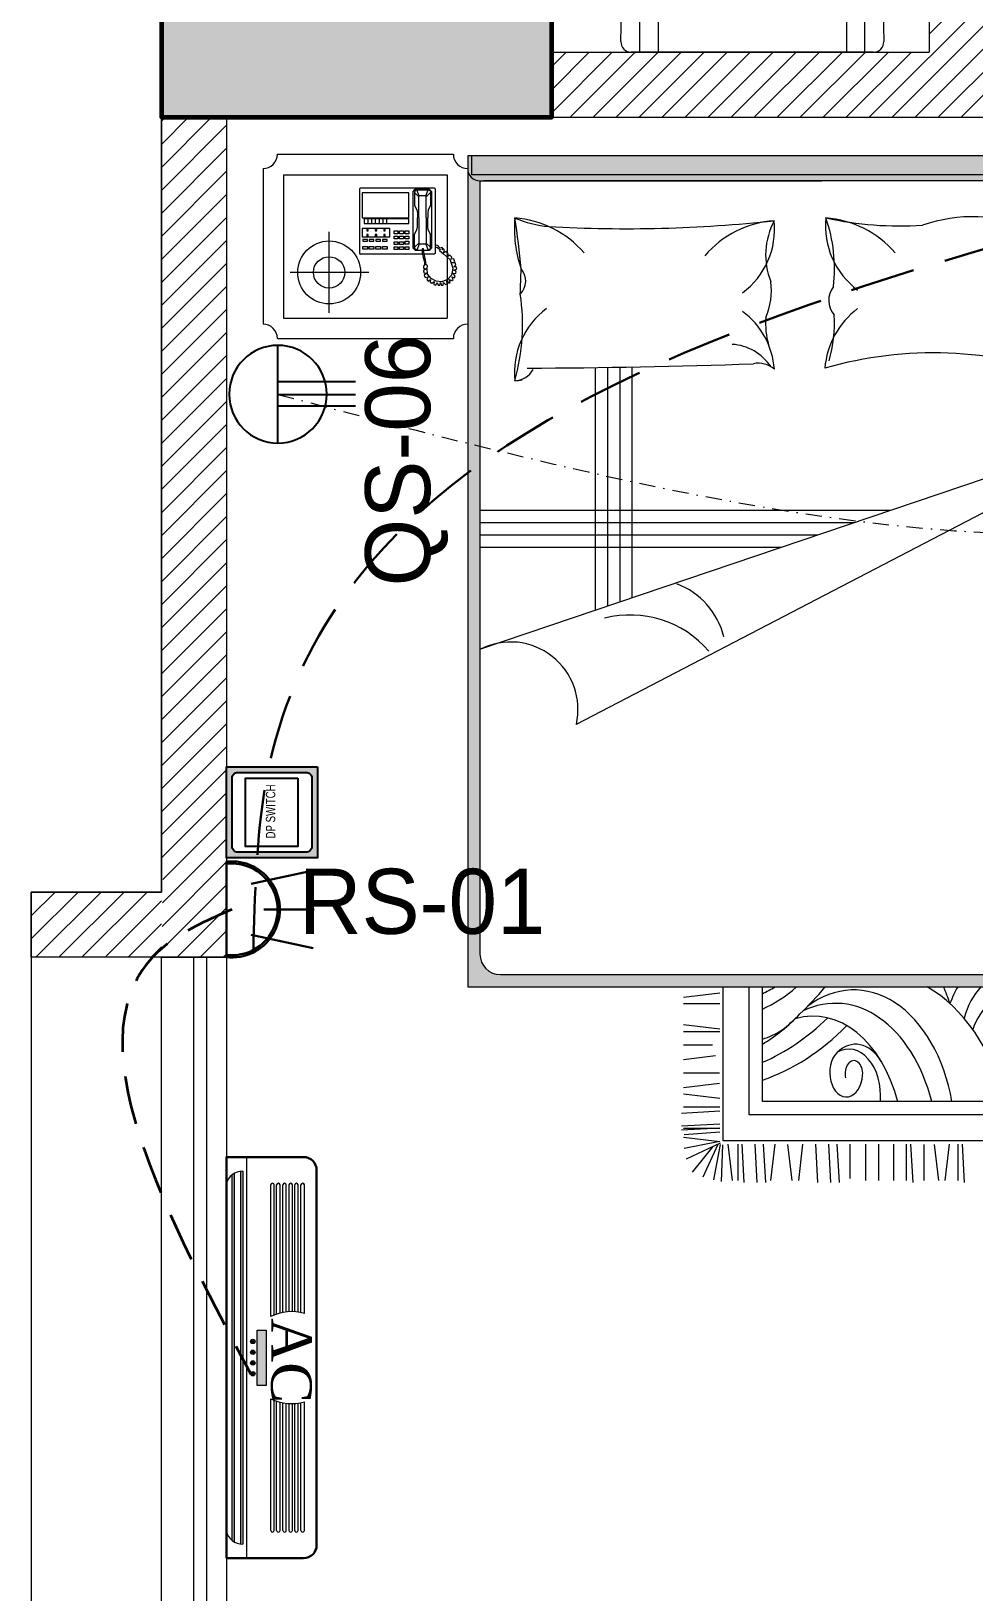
# Model space of a CAD drawing. Header units: inches. Extents: x 109699 to 44449955, y -10987 to 15824140.
# Drawn here: x 198758.4 to 198830.9, y -4104 to -3984.1 of the extents above; entities that cross this region are included whole.
import ezdxf

# ---------------------------------------------------------------- set-up
doc = ezdxf.new("R2010")
doc.units = ezdxf.units.IN
doc.header["$LTSCALE"] = 5
doc.header["$MEASUREMENT"] = 0
doc.linetypes.add('DASHDOT', pattern=[1, 0.5, -0.25, 0, -0.25])
doc.linetypes.add('DASHED2', pattern=[0.375, 0.25, -0.125])
doc.layers.get('0').update_dxf_attribs({"color": 123})
for name, color, linetype, lineweight in [('@NORMAL', 7, 'Continuous', 5), ('AC In', 244, 'DASHED2', 30), ('AC Out', 5, 'DASHED2', 35), ('cloumn', 253, 'Continuous', 60), ('E-QS-Socket-15A', 1, 'Continuous', 9), ('E-RS', 12, 'Continuous', 30), ('fixture', 255, 'Continuous', 0), ('glass', 140, 'Continuous', 18), ('ha', 252, 'Continuous', 5), ('SB', 1, 'DASHDOT', 20), ('WALL-1', 8, 'Continuous', 9)]:
    doc.layers.add(name, color=color, linetype=linetype, lineweight=lineweight)
doc.layers.add('AC', color=7, linetype='Continuous', lineweight=13, true_color=0xe03800)
doc.layers.add('FURNITUR', color=7, linetype='Continuous', lineweight=5, true_color=0xe8e8e8)
doc.layers.add('DP SWITCH', color=7, linetype='Continuous')
doc.styles.get("Standard").update_dxf_attribs({"font": 'times.ttf'})
doc.styles.add('Swis 721 LtCn BT', font='swisscl.ttf')

# ---------------------------------------------------------------- blocks, each defined once
blk = doc.blocks.new('coloumn-01')
at = {"layer": 'ha'}
h = blk.add_hatch(dxfattribs=at)
h.set_pattern_fill('AR-CONC', color=256, scale=0.5)
h.set_pattern_definition([(50, (0, 0), (3.586300913, -0.313760675), [0.375, -4.125]), (355, (0, 0), (-0.693756668, 3.7609606685), [0.3, -3.3]), (100.45144446, (0.299, -0.026), (2.8925442336, 3.447199955), [0.31870096, -3.50571056]), (46.1842, (0, 1), (5.336206653, -0.827596404), [0.5625, -6.1875]), (96.6356355, (0.4447, 0.931), (4.673309728, 4.870593004), [0.47805171, -5.2585688]), (351.184164, (0, 1), (4.673309725, 4.870593001), [0.45, -4.950000005]), (21, (0.5, 0.75), (2.9845352606, -2.0130944533), [0.375, -4.125]), (326, (0.5, 0.75), (1.2165766596, 3.625750225), [0.3, -3.3]), (71.45144474, (0.7487, 0.5822), (4.2011118836, 1.612655764), [0.31870095, -3.50571056]), (37.5, (0, 0), (0.0607992766, 1.66446926916), [0, -3.26, 0, -3.35, 0, -3.3125]), (7.5, (0, 0), (1.3153476872, 1.9720585594), [0, -1.91, 0, -3.185, 0, -1.2625]), (327.5, (-1.115, 0), (2.66911218086, -0.1127743587), [0, -1.25, 0, -3.9, 0, -5.175]), (317.5, (-1.615, 0), (2.9159308467, 0.5005249117), [0, -1.625, 0, -2.59, 0, -3.675])])
h.paths.add_polyline_path([(32128.45, -2546319.05), (32092.45, -2546319.05), (32092.45, -2546331.05), (32128.45, -2546331.05)])
h.paths.add_polyline_path([(32128.45, -2546617.13), (32098.45, -2546617.13), (32098.45, -2546629.13), (32128.45, -2546629.13)])
h.paths.add_polyline_path([(31978.52, -2546605.13), (31966.52, -2546605.13), (31966.52, -2546635.13), (31978.52, -2546635.13)])
h.paths.add_polyline_path([(31821.2, -2546605.13), (31809.2, -2546605.13), (31809.2, -2546635.13), (31821.2, -2546635.13)])
h.paths.add_polyline_path([(31689.2, -2546611.13), (31677.2, -2546611.13), (31677.2, -2546635.13), (31689.2, -2546635.13)])
h.paths.add_polyline_path([(31417.2, -2546611.13), (31405.2, -2546611.13), (31405.2, -2546635.13), (31417.2, -2546635.13)])
h.paths.add_polyline_path([(31435.2, -2546415.35), (31405.2, -2546415.35), (31405.2, -2546427.35), (31435.2, -2546427.35)])
h.paths.add_polyline_path([(31633.75, -2546415.35), (31603.75, -2546415.35), (31603.75, -2546427.35), (31633.75, -2546427.35)])
h.paths.add_polyline_path([(31821.2, -2546319.05), (31809.2, -2546319.05), (31809.2, -2546349.05), (31821.2, -2546349.05)])
h.paths.add_polyline_path([(31996.52, -2546319.05), (31966.52, -2546319.05), (31966.52, -2546331.05), (31996.52, -2546331.05)])
h.paths.add_polyline_path([(31581.75, -2546291.05), (31541.75, -2546291.05), (31541.75, -2546301.05), (31581.75, -2546301.05)])
h.paths.add_polyline_path([(31485.75, -2546261.05), (31475.75, -2546261.05), (31475.75, -2546301.05), (31485.75, -2546301.05)])
h.paths.add_polyline_path([(31581.75, -2546206.05), (31521.75, -2546206.05), (31521.75, -2546216.05), (31581.75, -2546216.05)])
h.paths.add_polyline_path([(31435.2, -2546206.05), (31405.2, -2546206.05), (31405.2, -2546218.05), (31435.2, -2546218.05)])
h.paths.add_polyline_path([(31435.2, -2546094.05), (31405.2, -2546094.05), (31405.2, -2546106.05), (31435.2, -2546106.05)])
h.paths.add_polyline_path([(31583.75, -2546094.05), (31547.75, -2546094.05), (31547.75, -2546106.05), (31583.75, -2546106.05)])
h.paths.add_polyline_path([(31775.41, -2546094.05), (31763.41, -2546094.05), (31763.41, -2546124.05), (31775.41, -2546124.05)])
h.paths.add_polyline_path([(32059.8, -2546094.05), (32047.8, -2546094.05), (32047.8, -2546124.05), (32059.8, -2546124.05)])
h.paths.add_polyline_path([(32058.07, -2545913.63), (32028.07, -2545913.63), (32028.07, -2545925.63), (32058.07, -2545925.63)])
h.paths.add_polyline_path([(32048.07, -2545722.71), (32036.07, -2545722.71), (32036.07, -2545746.71), (32048.07, -2545746.71)])
h.paths.add_polyline_path([(31799.41, -2545913.63), (31763.41, -2545913.63), (31763.41, -2545925.63), (31799.41, -2545925.63)])
h.paths.add_polyline_path([(31591.54, -2545945.05), (31561.31, -2545945.05), (31561.31, -2545957.05), (31591.54, -2545957.05)])
h.paths.add_polyline_path([(31435.2, -2545945.05), (31405.2, -2545945.05), (31405.2, -2545957.05), (31435.2, -2545957.05)])
h.paths.add_polyline_path([(31429.2, -2545715.38), (31405.2, -2545715.38), (31405.2, -2545727.38), (31429.2, -2545727.38)])
h.paths.add_polyline_path([(31605.54, -2545715.38), (31581.54, -2545715.38), (31581.54, -2545727.38), (31605.54, -2545727.38)])
h.paths.add_polyline_path([(31775.41, -2545711.61), (31763.41, -2545711.61), (31763.41, -2545735.61), (31775.41, -2545735.61)])
at = {"layer": 'cloumn', "elevation": -17.09}
blk.add_lwpolyline([(31405.2, -2546415.35), (31405.2, -2546427.35), (31435.2, -2546427.35), (31435.2, -2546415.35)], close=True, dxfattribs=at)
blk = doc.blocks.new('nhjkkl')
at = {"layer": 'fixture'}
for p, q in [((143550.23, 413.97), (143568.84, 413.97)), ((143550.91, 406.83), (143550.91, 413.97)), ((143552.3, 406.83), (143552.3, 413.97)), ((143566.78, 406.83), (143566.78, 413.97)), ((143568.17, 413.97), (143568.17, 408.02)), ((143549.59, 406.77), (143549.44, 413.16)), ((143569.64, 413.16), (143569.48, 406.77)), ((143568.17, 408.02), (143568.17, 406.43)), ((143548.5, 405.73), (143548.61, 406.51)), ((143548.61, 406.51), (143549.72, 406.36)), ((143568.17, 406.43), (143568.17, 406.83)), ((143550.38, 405.46), (143548.5, 405.73)), ((143551.58, 405.9), (143550.38, 405.46)), ((143554.79, 405.44), (143553.68, 405.44)), ((143556.26, 405.57), (143554.79, 405.57)), ((143554.79, 405.57), (143554.79, 404.05)), ((143556.26, 404.05), (143556.26, 405.57)), ((143562.81, 405.44), (143556.26, 405.44)), ((143562.81, 404.05), (143562.81, 405.57)), ((143562.81, 405.57), (143564.28, 405.57)), ((143564.28, 405.57), (143564.28, 404.05)), ((143565.39, 405.44), (143564.28, 405.44)), ((143552.64, 404.05), (143566.44, 404.05)), ((143552.64, 402.76), (143552.64, 404.05)), ((143565.39, 404.05), (143553.68, 404.05)), ((143554.79, 404.05), (143556.26, 404.05)), ((143564.28, 404.05), (143562.81, 404.05)), ((143566.44, 404.05), (143566.44, 402.76)), ((143553.13, 398.04), (143553.95, 402.05)), ((143556.64, 401.47), (143555.85, 401.47)), ((143556.24, 401.87), (143556.24, 401.08)), ((143562.43, 401.47), (143563.23, 401.47)), ((143562.83, 401.87), (143562.83, 401.08)), ((143565.12, 402.05), (143565.95, 398.04)), ((143559.34, 398.46), (143558.91, 398.66)), ((143560.16, 398.66), (143559.74, 398.46))]:
    blk.add_line(p, q, dxfattribs=at)
for centre, radius, start, end in [((143550.23, 413.18), 0.794, 90.0007, 181.3646), ((143568.84, 413.18), 0.794, 358.6371, 90.001), ((143550.38, 406.79), 0.794, 181.3609, 265.4937), ((143553.68, 406.83), 2.78, 179.9951, 198.7248), ((143553.68, 406.83), 1.39, 179.9936, 226.058), ((143565.39, 406.83), 1.39, 313.9401, 0.0045), ((143565.39, 406.83), 2.78, 341.271, 359.9997), ((143568.69, 406.79), 0.794, 274.5058, 358.6385), ((143559.33, 520.41), 114.77, 265.4975, 270.1027), ((143553.66, 406.82), 2.76, 198.692, 203.1962), ((143553.68, 406.83), 2.78, 203.1971, 269.9997), ((143553.68, 406.83), 1.39, 226.0623, 269.9986), ((143559.74, 520.41), 114.77, 269.8973, 274.5025), ((143565.39, 406.83), 2.78, 270.0009, 341.2747), ((143565.39, 406.83), 1.39, 270.0023, 318.9044), ((143553.43, 402.76), 0.794, 179.9997, 281.1548), ((143565.64, 402.76), 0.794, 258.8439, 359.9989), ((143559.54, 371.79), 30.77, 78.845, 101.1553), ((143560.6, 393.49), 6.62, 122.1869, 164.6422), ((143559.69, 394.43), 5.14, 104.2497, 150.6133), ((143559.54, 394.64), 5.08, 90.0001, 118.9405), ((143558.37, 399.1), 0.316, 304.1717, 79.2164), ((143559.54, 394.64), 5.08, 61.0593, 89.9997), ((143560.71, 399.1), 0.316, 100.7865, 235.8312), ((143559.38, 394.43), 5.14, 29.3866, 75.7502), ((143558.47, 393.49), 6.62, 15.3576, 57.813), ((143572.22, 393.68), 19.58, 167.1609, 187.3029), ((143559.46, 394.49), 4.44, 101.8529, 150.0039), ((143558.9, 398.74), 0.0811, 120.2938, 275.1004), ((143559.54, 395.99), 2.91, 90.0002, 103.4196), ((143559.54, 395.99), 2.91, 76.58, 89.9993), ((143560.17, 398.74), 0.0811, 264.8996, 59.7062), ((143559.62, 394.49), 4.44, 29.9957, 78.1466), ((143546.85, 393.68), 19.58, 352.697, 12.839), ((143561.87, 392.95), 7.77, 148.9734, 180.0371), ((143561.94, 392.72), 7.49, 147.7595, 178.2898), ((143557.13, 392.72), 7.49, 1.7104, 32.2407), ((143557.21, 392.95), 7.77, 359.9631, 31.0268), ((143563.43, 392.8), 9.52, 165.1413, 192.8659), ((143555.65, 392.8), 9.52, 347.1341, 14.8587), ((143563.05, 392.93), 10.4, 189.622, 217.9117), ((143563.93, 393.51), 10.19, 196.1153, 219.5233), ((143555.14, 393.51), 10.19, 320.4769, 343.8849), ((143556.03, 392.93), 10.4, 322.0884, 350.3781), ((143561.73, 392.25), 8.94, 219.6122, 239.3816), ((143559.5, 389.96), 4.52, 220.555, 270.4192), ((143559.57, 389.96), 4.52, 269.5804, 319.4446), ((143557.34, 392.25), 8.94, 300.6184, 320.3878), ((143559.44, 388.7), 4.73, 241.4349, 271.1545), ((143559.63, 388.7), 4.73, 268.8455, 298.5651)]:
    blk.add_arc(centre, radius, start, end, dxfattribs=at)
blk = doc.blocks.new('vfdcx')
at = {"layer": 'FURNITUR', "lineweight": 0}
for points in [[(104135, -19120.3), (104970, -19120.3, 0.414214), (105000, -19090.3), (105000, -19090.3), (105000, -19058.5), (104983.9, -19058.5), (104983.9, -19105.3), (103280, -19105.3), (103280, -19058.5), (103270, -19058.5), (103270, -19090.3, 0.414215), (103300, -19120.3), (103300, -19120.3)], [(103280, -19058.5), (103280, -19105.3), (104983.9, -19105.3), (104983.9, -19058.5)]]:
    blk.add_hatch(color=256, dxfattribs=at).paths.add_polyline_path(points)
at = {"layer": 'FURNITUR'}
blk.add_hatch(color=256, dxfattribs=at).paths.add_polyline_path([(103350, -21058.5, -0.414214), (103300, -21008.5), (103300, -19120.3, -0.414214), (103270, -19090.3), (103270, -19470.3), (103270, -21088.5), (105000, -21088.5), (105000, -19470.9, 0.000054), (105000, -19470.9), (105000, -19090.9, -0.407651), (104970, -19120.3), (104970, -19700.2), (104974.8, -19698.6), (104970, -19701.1), (104970, -21008.5, -0.414214), (104920, -21058.5)])
for p, q in [((102770, -19090.3), (102770, -19470.3)), ((102805, -19055.3), (103235, -19055.3)), ((103270, -19058.5), (103270, -21088.5)), ((103270, -19090.3), (103270, -19470.3)), ((103280, -19105.3), (103280, -19058.5)), ((102820, -19105.3), (103220, -19105.3)), ((102820, -19105.3), (102820, -19455.3)), ((103220, -19105.3), (103220, -19455.3)), ((103300, -19120.3), (103300, -21008.5)), ((104970, -19120.3), (104135, -19120.3)), ((103007.7, -19137.3), (103005.4, -19139.6)), ((103005.4, -19139.6), (103005.4, -19297.3)), ((103007.7, -19137.3), (103188.3, -19137.3)), ((103012.3, -19149.9), (103012.3, -19210.5)), ((103126.6, -19149.9), (103012.3, -19149.9)), ((103126.6, -19210.5), (103126.6, -19149.9)), ((103136.9, -19146.5), (103141.5, -19140.8)), ((103136.9, -19284.8), (103136.9, -19146.5)), ((103141.5, -19144.2), (103140.3, -19148.8)), ((103140.3, -19148.8), (103140.3, -19179.6)), ((103140.3, -19148.8), (103150.6, -19159)), ((103141.5, -19140.8), (103175.8, -19140.8)), ((103146, -19141.9), (103141.5, -19144.2)), ((103146, -19141.9), (103173.5, -19141.9)), ((103151.8, -19156.8), (103146, -19141.9)), ((103150.6, -19159), (103151.8, -19156.8)), ((103150.6, -19210.5), (103150.6, -19159)), ((103167.8, -19156.8), (103151.8, -19156.8)), ((103167.8, -19156.8), (103173.5, -19141.9)), ((103168.9, -19159), (103167.8, -19156.8)), ((103179.2, -19148.8), (103168.9, -19159)), ((103168.9, -19210.5), (103168.9, -19159)), ((103173.5, -19141.9), (103178, -19144.2)), ((103175.8, -19140.8), (103181.5, -19146.5)), ((103178, -19144.2), (103179.2, -19148.8)), ((103179.2, -19148.8), (103179.2, -19179.6)), ((103181.5, -19146.5), (103181.5, -19283.6)), ((103188.3, -19137.3), (103190.6, -19139.6)), ((103190.6, -19139.6), (103190.6, -19297.3)), ((103140.3, -19179.6), (103142.6, -19185.3)), ((103142.6, -19185.3), (103146, -19191)), ((103146, -19191), (103147.2, -19199.1)), ((103147.2, -19199.1), (103147.2, -19210.5)), ((103173.5, -19191), (103172.3, -19199.1)), ((103172.3, -19199.1), (103172.3, -19210.5)), ((103176.9, -19185.3), (103173.5, -19191)), ((103179.2, -19179.6), (103176.9, -19185.3)), ((103012.3, -19210.5), (103126.6, -19210.5)), ((103012.3, -19236.8), (103012.3, -19257.3)), ((103079.7, -19236.8), (103012.3, -19236.8)), ((103016.9, -19212.8), (103016.9, -19224.2)), ((103126.6, -19212.8), (103016.9, -19212.8)), ((103016.9, -19224.2), (103126.6, -19224.2)), ((103023.7, -19239.1), (103023.7, -19242.5)), ((103027.2, -19239.1), (103023.7, -19239.1)), ((103023.7, -19242.5), (103027.2, -19242.5)), ((103026, -19212.8), (103026, -19224.2)), ((103027.2, -19242.5), (103027.2, -19239.1)), ((103035.2, -19212.8), (103035.2, -19224.2)), ((103044.3, -19212.8), (103044.3, -19224.2)), ((103047.7, -19239.1), (103044.3, -19239.1)), ((103044.3, -19239.1), (103044.3, -19242.5)), ((103044.3, -19242.5), (103047.7, -19242.5)), ((103047.7, -19242.5), (103047.7, -19239.1)), ((103053.5, -19212.8), (103053.5, -19224.2)), ((103062.6, -19212.8), (103062.6, -19224.2)), ((103068.3, -19239.1), (103064.9, -19239.1)), ((103064.9, -19239.1), (103064.9, -19242.5)), ((103064.9, -19242.5), (103068.3, -19242.5)), ((103068.3, -19242.5), (103068.3, -19239.1)), ((103071.7, -19212.8), (103071.7, -19224.2)), ((103079.7, -19257.3), (103079.7, -19236.8)), ((103090, -19249.3), (103090, -19242.5)), ((103090, -19242.5), (103099.2, -19242.5)), ((103099.2, -19242.5), (103099.2, -19249.3)), ((103103.7, -19242.5), (103112.9, -19242.5)), ((103103.7, -19249.3), (103103.7, -19242.5)), ((103112.9, -19242.5), (103112.9, -19249.3)), ((103117.5, -19249.3), (103117.5, -19242.5)), ((103117.5, -19242.5), (103126.6, -19242.5)), ((103126.6, -19224.2), (103126.6, -19212.8)), ((103126.6, -19242.5), (103126.6, -19249.3)), ((103142.6, -19245.9), (103146, -19240.2)), ((103146, -19240.2), (103147.2, -19232.2)), ((103147.2, -19232.2), (103147.2, -19210.5)), ((103150.6, -19210.5), (103150.6, -19272.2)), ((103168.9, -19210.5), (103168.9, -19272.2)), ((103172.3, -19232.2), (103172.3, -19210.5)), ((103173.5, -19240.2), (103172.3, -19232.2)), ((103176.9, -19245.9), (103173.5, -19240.2)), ((102931.5, -19442.7), (102931.5, -19244.6)), ((103012.3, -19257.3), (103079.7, -19257.3)), ((103013.4, -19263.1), (103013.4, -19267.6)), ((103024.9, -19263.1), (103013.4, -19263.1)), ((103013.4, -19267.6), (103024.9, -19267.6)), ((103013.4, -19280.2), (103024.9, -19280.2)), ((103013.4, -19287.1), (103013.4, -19280.2)), ((103023.7, -19251.6), (103023.7, -19255.1)), ((103027.2, -19251.6), (103023.7, -19251.6)), ((103023.7, -19255.1), (103027.2, -19255.1)), ((103024.9, -19267.6), (103024.9, -19263.1)), ((103024.9, -19280.2), (103024.9, -19287.1)), ((103027.2, -19255.1), (103027.2, -19251.6)), ((103029.5, -19263.1), (103029.5, -19267.6)), ((103040.9, -19263.1), (103029.5, -19263.1)), ((103029.5, -19267.6), (103040.9, -19267.6)), ((103029.5, -19287.1), (103029.5, -19280.2)), ((103029.5, -19280.2), (103040.9, -19280.2)), ((103040.9, -19267.6), (103040.9, -19263.1)), ((103040.9, -19280.2), (103040.9, -19287.1)), ((103047.7, -19251.6), (103044.3, -19251.6)), ((103044.3, -19251.6), (103044.3, -19255.1)), ((103044.3, -19255.1), (103047.7, -19255.1)), ((103045.5, -19263.1), (103045.5, -19267.6)), ((103056.9, -19263.1), (103045.5, -19263.1)), ((103045.5, -19267.6), (103056.9, -19267.6)), ((103045.5, -19280.2), (103056.9, -19280.2)), ((103045.5, -19287.1), (103045.5, -19280.2)), ((103047.7, -19255.1), (103047.7, -19251.6)), ((103056.9, -19267.6), (103056.9, -19263.1)), ((103056.9, -19280.2), (103056.9, -19287.1)), ((103072.9, -19263.1), (103061.5, -19263.1)), ((103061.5, -19263.1), (103061.5, -19267.6)), ((103061.5, -19267.6), (103072.9, -19267.6)), ((103061.5, -19287.1), (103061.5, -19280.2)), ((103061.5, -19280.2), (103072.9, -19280.2)), ((103068.3, -19251.6), (103064.9, -19251.6)), ((103064.9, -19251.6), (103064.9, -19255.1)), ((103064.9, -19255.1), (103068.3, -19255.1)), ((103068.3, -19255.1), (103068.3, -19251.6)), ((103072.9, -19267.6), (103072.9, -19263.1)), ((103072.9, -19280.2), (103072.9, -19287.1)), ((103099.2, -19249.3), (103090, -19249.3)), ((103090, -19261.9), (103090, -19255.1)), ((103090, -19255.1), (103099.2, -19255.1)), ((103099.2, -19261.9), (103090, -19261.9)), ((103090, -19275.6), (103090, -19268.8)), ((103090, -19268.8), (103099.2, -19268.8)), ((103099.2, -19275.6), (103090, -19275.6)), ((103099.2, -19255.1), (103099.2, -19261.9)), ((103099.2, -19268.8), (103099.2, -19275.6)), ((103112.9, -19249.3), (103103.7, -19249.3)), ((103103.7, -19261.9), (103103.7, -19255.1)), ((103103.7, -19255.1), (103112.9, -19255.1)), ((103112.9, -19261.9), (103103.7, -19261.9)), ((103103.7, -19268.8), (103112.9, -19268.8)), ((103103.7, -19275.6), (103103.7, -19268.8)), ((103112.9, -19275.6), (103103.7, -19275.6)), ((103112.9, -19255.1), (103112.9, -19261.9)), ((103112.9, -19268.8), (103112.9, -19275.6)), ((103126.6, -19249.3), (103117.5, -19249.3)), ((103117.5, -19261.9), (103117.5, -19255.1)), ((103117.5, -19255.1), (103126.6, -19255.1)), ((103126.6, -19261.9), (103117.5, -19261.9)), ((103117.5, -19267.6), (103126.6, -19267.6)), ((103117.5, -19274.5), (103117.5, -19267.6)), ((103126.6, -19274.5), (103117.5, -19274.5)), ((103126.6, -19255.1), (103126.6, -19261.9)), ((103126.6, -19267.6), (103126.6, -19274.5)), ((103140.3, -19251.6), (103142.6, -19245.9)), ((103140.3, -19282.5), (103140.3, -19251.6)), ((103140.3, -19282.5), (103150.6, -19272.2)), ((103151.8, -19274.5), (103146, -19289.3)), ((103150.6, -19272.2), (103151.8, -19274.5)), ((103167.8, -19274.5), (103151.8, -19274.5)), ((103168.9, -19272.2), (103167.8, -19274.5)), ((103167.8, -19274.5), (103173.5, -19289.3)), ((103179.2, -19282.5), (103168.9, -19272.2)), ((103179.2, -19251.6), (103176.9, -19245.9)), ((103179.2, -19282.5), (103179.2, -19251.6)), ((103197.5, -19279.3), (103190.6, -19276.8)), ((103200.7, -19282.5), (103197.5, -19279.3)), ((103005.4, -19297.3), (103007.7, -19299.6)), ((103159.7, -19299.6), (103007.7, -19299.6)), ((103024.9, -19287.1), (103013.4, -19287.1)), ((103040.9, -19287.1), (103029.5, -19287.1)), ((103056.9, -19287.1), (103045.5, -19287.1)), ((103072.9, -19287.1), (103061.5, -19287.1)), ((103090, -19288.2), (103090, -19281.3)), ((103090, -19281.3), (103099.2, -19281.3)), ((103099.2, -19288.2), (103090, -19288.2)), ((103099.2, -19281.3), (103099.2, -19288.2)), ((103103.7, -19288.2), (103103.7, -19281.3)), ((103103.7, -19281.3), (103112.9, -19281.3)), ((103112.9, -19288.2), (103103.7, -19288.2)), ((103112.9, -19281.3), (103112.9, -19288.2)), ((103117.5, -19281.3), (103126.6, -19281.3)), ((103117.5, -19288.2), (103117.5, -19281.3)), ((103126.6, -19288.2), (103117.5, -19288.2)), ((103126.6, -19281.3), (103126.6, -19288.2)), ((103142.6, -19290.5), (103136.9, -19284.8)), ((103141.5, -19287.1), (103140.3, -19282.5)), ((103146, -19289.3), (103141.5, -19287.1)), ((103158.7, -19290.5), (103142.6, -19290.5)), ((103146, -19289.3), (103158.7, -19289.3)), ((103162, -19285.9), (103158.6, -19285.9)), ((103158.6, -19285.9), (103158.8, -19295.8)), ((103158.8, -19295.8), (103161.5, -19307.3)), ((103161.5, -19307.3), (103164.3, -19318.2)), ((103162.7, -19295.1), (103162, -19285.9)), ((103162.3, -19289.3), (103173.5, -19289.3)), ((103175.8, -19290.5), (103162.4, -19290.5)), ((103164.3, -19302.5), (103162.7, -19295.1)), ((103188.3, -19299.6), (103163.7, -19299.6)), ((103164.3, -19318.2), (103164.1, -19324.2)), ((103167.1, -19313.4), (103164.3, -19302.5)), ((103167.8, -19318.9), (103167.1, -19313.4)), ((103167.6, -19324.9), (103167.8, -19318.9)), ((103173.5, -19289.3), (103178, -19287.1)), ((103181.5, -19283.6), (103175.8, -19290.5)), ((103178, -19287.1), (103179.2, -19282.5)), ((103190.6, -19297.3), (103188.3, -19299.6)), ((103190.6, -19281.3), (103195.7, -19282.8)), ((103195.7, -19282.8), (103200.3, -19286.4)), ((103200.3, -19286.4), (103201.5, -19288)), ((103203.1, -19284.8), (103200.7, -19282.5)), ((103201.5, -19288), (103203.9, -19287.8)), ((103203.9, -19287.8), (103201.5, -19290.2)), ((103201.5, -19290.2), (103210.8, -19298.5)), ((103207.3, -19283.2), (103203.1, -19284.8)), ((103209.4, -19285.2), (103207.3, -19283.2)), ((103207.7, -19288.6), (103209.4, -19285.2)), ((103210.6, -19286.4), (103207.7, -19288.6)), ((103213.6, -19289.6), (103210.6, -19286.4)), ((103210.8, -19298.5), (103225.9, -19311.4)), ((103211.2, -19296.2), (103213.6, -19289.6)), ((103217.4, -19293), (103211.2, -19296.2)), ((103222.6, -19298.1), (103217.4, -19293)), ((103221.4, -19305.3), (103222.6, -19298.1)), ((103226.7, -19302.1), (103221.4, -19305.3)), ((103226.1, -19311.7), (103233.7, -19333.5)), ((103231.1, -19306.7), (103226.7, -19302.1)), ((103229.3, -19311.8), (103231.1, -19306.7)), ((103236.3, -19311.1), (103229.3, -19311.7)), ((103231.6, -19320.5), (103238.3, -19318)), ((103238.3, -19318), (103236.3, -19311.1)), ((103028.3, -19343.9), (102836.2, -19343.9)), ((103162.2, -19328.2), (103161.8, -19333.7)), ((103161.8, -19333.7), (103168.5, -19334.9)), ((103168.5, -19334.9), (103162, -19338.8)), ((103162, -19338.8), (103162.5, -19345.1)), ((103164.8, -19325.6), (103162.2, -19328.2)), ((103162.5, -19345.1), (103169.9, -19345.8)), ((103169.9, -19345.8), (103163.4, -19350.9)), ((103163.4, -19350.9), (103166.4, -19356.2)), ((103164.1, -19324.2), (103164.8, -19325.6)), ((103166.4, -19356.2), (103173.3, -19354.8)), ((103171.7, -19327.9), (103167.6, -19324.9)), ((103173.3, -19354.8), (103170.1, -19361.3)), ((103170.8, -19333.3), (103171.7, -19327.9)), ((103172, -19347.9), (103170.8, -19333.3)), ((103180.7, -19359), (103172, -19347.9)), ((103230.5, -19350.9), (103220.3, -19360.8)), ((103233.7, -19333.5), (103230.5, -19350.9)), ((103230.9, -19354.8), (103237.6, -19356.9)), ((103234.2, -19361), (103230.9, -19354.8)), ((103239, -19320.3), (103231.6, -19320.5)), ((103239.5, -19352.3), (103233.9, -19346)), ((103233.9, -19346), (103241.1, -19346.2)), ((103235.8, -19330.3), (103240.7, -19325.6)), ((103242, -19330.3), (103235.8, -19330.3)), ((103236, -19338.1), (103243.2, -19336)), ((103242, -19341.6), (103236, -19338.1)), ((103237.6, -19356.9), (103239.5, -19352.3)), ((103240.7, -19325.6), (103239, -19320.3)), ((103241.1, -19346.2), (103242, -19341.6)), ((103243.2, -19336), (103242, -19330.3)), ((103170.1, -19361.3), (103173.6, -19365.4)), ((103173.6, -19365.4), (103178.9, -19361.5)), ((103178.9, -19361.5), (103178, -19367.8)), ((103178, -19367.8), (103182.4, -19370.5)), ((103193, -19365.4), (103180.7, -19359)), ((103182.4, -19370.5), (103187.9, -19365.9)), ((103187.9, -19365.9), (103187.2, -19373.5)), ((103187.2, -19373.5), (103192.1, -19374.9)), ((103192.1, -19374.9), (103195.1, -19368.7)), ((103206.9, -19366.6), (103193, -19365.4)), ((103195.1, -19368.7), (103197.9, -19374.9)), ((103197.9, -19374.9), (103201.8, -19375.4)), ((103201.8, -19375.4), (103203.4, -19368.7)), ((103203.4, -19368.7), (103206, -19376.1)), ((103206, -19376.1), (103210.4, -19374.9)), ((103220.3, -19360.8), (103206.9, -19366.6)), ((103210.4, -19374.9), (103210.6, -19368.7)), ((103210.6, -19368.7), (103215.9, -19373.3)), ((103215.9, -19373.3), (103219.6, -19371.5)), ((103219.6, -19371.5), (103218.9, -19364.5)), ((103218.9, -19364.5), (103223.8, -19370.5)), ((103223.8, -19370.5), (103227.5, -19367.3)), ((103227.5, -19367.3), (103224.7, -19361)), ((103224.7, -19361), (103231.2, -19363.8)), ((103231.2, -19363.8), (103234.2, -19361)), ((102820, -19455.3), (103220, -19455.3)), ((102805, -19505.3), (103235, -19505.3)), ((103581.4, -19576.2), (103581.4, -20168.9)), ((103611.4, -19575.8), (103611.4, -20158.8)), ((103641.4, -19575.3), (103641.4, -20148.6)), ((103671.4, -19574.8), (103671.4, -20138.5)), ((104974.8, -19698.6), (103301.2, -20263.5)), ((103535.5, -20447.3), (104974.8, -19698.6)), ((104303.5, -19925.2), (103300, -19925.2)), ((104214.6, -19955.2), (103300, -19955.2)), ((104125.7, -19985.2), (103300, -19985.2)), ((104036.9, -20015.2), (103300, -20015.2)), ((103350, -21058.5), (104920, -21058.5)), ((103270, -21088.5), (105000, -21088.5)), ((103886.3, -21103.9), (103797.5, -21114.4)), ((103894, -21464.6), (103894, -21088.5)), ((103958, -21400.6), (103958, -21088.5)), ((103990, -21368.6), (103990, -21088.5)), ((103886.3, -21129.8), (103797.6, -21129.8)), ((103886.3, -21191.8), (103797.5, -21181.3)), ((103886.3, -21198), (103797.6, -21198)), ((103875.4, -21257.1), (103797.5, -21266.4)), ((103868.4, -21230.7), (103797.6, -21230.7)), ((103885.6, -21298.8), (103797.6, -21298.8)), ((103885.6, -21324), (103797.5, -21334.5)), ((103886.3, -21360.7), (103797.5, -21350.2)), ((105407.8, -21368.6), (103990, -21368.6)), ((103886.3, -21392.1), (103792.2, -21397.4)), ((103886.3, -21381.7), (103797.5, -21381.7)), ((105439.8, -21400.6), (103958, -21400.6)), ((103886.3, -21423.6), (103792.2, -21428.8)), ((103886.3, -21433), (103792.2, -21438.2)), ((103886.3, -21434.1), (103797.5, -21434.1)), ((103886.3, -21434.1), (103797.5, -21434.1)), ((103886.3, -21443.5), (103798.6, -21449.6)), ((103886.3, -21466.4), (103797.5, -21455.9)), ((103886.3, -21465.6), (103799.1, -21483.1)), ((103886.6, -21470), (103804, -21508.8)), ((103868.6, -21478.4), (103818.6, -21540.9)), ((103881.4, -21473), (103844.8, -21553)), ((103886.9, -21473), (103870.5, -21559.4)), ((103892.6, -21473.9), (103889.2, -21563.3)), ((105503.8, -21464.6), (103894, -21464.6)), ((103905.6, -21472.3), (103916.1, -21561.1)), ((103929.7, -21472.3), (103929.7, -21561.1)), ((103939.7, -21472.3), (103945, -21566.4)), ((103971.2, -21472.3), (103976.4, -21566.4)), ((103992.1, -21472.3), (103997.4, -21566.4)), ((104020.3, -21472.3), (104009.8, -21561.1)), ((104051.7, -21473), (104062.2, -21561.1)), ((104088.4, -21472.3), (104077.9, -21561.1)), ((104119.8, -21472.3), (104125.1, -21566.4)), ((104151.3, -21472.3), (104156.5, -21566.4)), ((104172.2, -21472.3), (104177.5, -21566.4)), ((104203.6, -21472.3), (104203.6, -21555.9)), ((104242, -21472.3), (104242, -21561.1)), ((104273.4, -21472.3), (104273.4, -21561.1)), ((104310.1, -21472.3), (104310.1, -21561.1)), ((104341.5, -21472.3), (104341.5, -21561.1)), ((104352, -21472.3), (104357.3, -21566.4)), ((104384.4, -21473), (104384.4, -21561)), ((104409.7, -21473), (104420.1, -21561.1)), ((104446.3, -21472.3), (104435.9, -21561.1)), ((104467.3, -21472.3), (104467.3, -21561.1)), ((104477.8, -21472.3), (104483, -21566.4))]:
    blk.add_line(p, q, dxfattribs=at)
at = {"layer": 'FURNITUR', "lineweight": 0}
for p, q in [((103270, -19058.5), (105000, -19058.5)), ((103280, -19058.5), (104983.9, -19058.5)), ((104983.9, -19105.3), (103280, -19105.3)), ((103300, -19120.3), (104135, -19120.3)), ((104135, -19120.3), (103309.6, -19120.3))]:
    blk.add_line(p, q, dxfattribs=at)
at = {"layer": 'FURNITUR'}
for radius in [76.8, 38.4]:
    blk.add_circle((102931.5, -19343.9), radius, dxfattribs=at)
for centre, radius, start, end in [((102770, -19055.3), 35, 270, 0), ((103270, -19055.3), 35, 180, 270), ((103300, -19090.3), 30, 180, 270), ((103692.5, -19236.2), 308.5, 175.3048, 198.6942), ((101769.7, -19472.3), 1636.4, 4.8098, 9.1892), ((103497.8, -18938.6), 294.8, 247.5179, 264.267), ((103367.9, -19455.3), 245, 40.4189, 85.9871), ((103656.2, -15856.8), 3380.3, 266.8134, 276.1602), ((104036.1, -19462), 245, 94.0129, 139.5811), ((103825.7, -19237.5), 194.3, 306.5711, 5.89), ((104174.7, -19301.2), 176.7, 151.7736, 201.6983), ((104338.5, -19230.9), 194.3, 174.11, 233.4289), ((103788, -19335.3), 378.3, 353.4947, 19.1867), ((104326.9, -18374.3), 856.1, 257.7438, 273.6284), ((104128.1, -19455.3), 245, 40.4189, 85.9871), ((104507.3, -19595.5), 387.8, 68.2026, 108.9817), ((103367.2, -19365), 44.6, 314.4736, 42.1713), ((101039.1, -19289.3), 2361.8, 357.3905, 358.8876), ((103843.8, -19388.6), 168.1, 337.017, 7.5368), ((104206.9, -19411.8), 54.7, 142.0833, 220.902), ((103578.4, -19588.3), 194.3, 126.5711, 185.89), ((102908.6, -19471.9), 495.6, 344.0243, 8.7071), ((104345.8, -19594.9), 204, 127.1197, 175.09), ((102770, -19505.3), 35, 0, 90), ((103270, -19505.3), 35, 90, 180), ((103825.7, -19595), 194.3, 4.3181, 53.4289), ((104181.3, -19469.5), 183.4, 175.2233, 196.23), ((103836.3, -19468), 329.9, 343.7954, 3.5554), ((103908.6, -19641.6), 122.3, 33.628, 86.4744), ((104407.5, -20503.5), 963.1, 69.6507, 105.9631), ((103381.6, -19551.4), 57, 273.4709, 328.5412), ((103364.5, -2722.4), 16855.2, 270.17399, 272.05214), ((103980, -19625.9), 60.3, 49.0991, 101.3702), ((103367.9, -19363.9), 245, 274.0129, 278.3417), ((103714.5, -20279.2), 187.1, 14.1863, 69.1212), ((103667.3, -20433), 252.7, 40.629, 104.3712), ((103374.6, -20411.1), 164.9, 347.3109, 116.4454), ((103350, -21008.5), 50, 180, 270)]:
    blk.add_arc(centre, radius, start, end, dxfattribs=at)
for centre, major_axis, ratio, start_param, end_param in [((103881.8, -20597.1), (0, -532.2), 0.68, 6.586764, 6.677612), ((103811.3, -20436.8), (-115.7, 724.1), 0.59432, 3.291697, 3.50733), ((103722.7, -20323.4), (0, -984.2), 0.68, 0.565948, 0.680366), ((104168.2, -21498.9), (0, -370.3), 0.68, 1.930561, 3.464283), ((104213.5, -21459.9), (0, 364.1), 0.68, -1.3172, 0.476403), ((104268.8, -21556.1), (0, 502), 0.68, 6.655152, 6.661293), ((104268.8, -21556.1), (0, 502), 0.68, 5.095327, 5.911219), ((104284.1, -21241.5), (0, -266.4), 0.68, 2.006169, 2.182797), ((104603.7, -21256.2), (0, -261.5), 0.68, 4.015924, 4.205018), ((104595.9, -21234.1), (0, -180.2), 0.68, 3.770744, 4.318474), ((104599.6, -21265.9), (0, -158.9), 0.68, 3.14258, 4.229533), ((104113.9, -21486), (0, -326.3), 0.68, 1.938944, 3.339184), ((103833.2, -20648.2), (0, -624), 0.68, 0.378672, 0.625379), ((103949, -20906.1), (0, -315.5), 0.68, 6.475719, 6.949396), ((103831, -20459.7), (0, 845.8), 0.68, 3.421828, 3.728616), ((103857.8, -20461.6), (0, -876.3), 0.68, 6.507006, 6.887077), ((104218, -21349.9), (0, -121.4), 0.68, 2.284368, 3.726131), ((104194.9, -21297.8), (0, -59.3), 0.68, 3.732151, 7.755362), ((104200.9, -21355), (0, 114.7), 0.68, 4.593909, 6.647252), ((104213.6, -21300.2), (0, -31.7), 0.68, 1.462497, 5.046281)]:
    blk.add_ellipse(centre, major_axis=major_axis, ratio=ratio, start_param=start_param, end_param=end_param, dxfattribs=at)
blk = doc.blocks.new('Accc')
at = {"layer": 'AC', "ltscale": 0.1}
for color, points in [(7, [(9671.34, -30252.01), (9671.34, -30252.7), (9675.59, -30252.7), (9675.59, -30252.01)]), (3, [(9672.39, -30253.04, 1), (9672.06, -30253.04, 1)]), (3, [(9673.22, -30253.04, 1), (9672.88, -30253.04, 1)]), (3, [(9673.71, -30253.04, 1), (9674.04, -30253.04, 1)]), (256, [(9674.86, -30253.04, 1), (9674.53, -30253.04, 1)])]:
    blk.add_hatch(color=color, dxfattribs=at).paths.add_polyline_path(points)
h = blk.add_hatch(color=256, dxfattribs=at)
h.paths.add_polyline_path([(9687.76, -30254, 0.035876), (9687.78, -30253.82), (9659.14, -30253.82, 0.035876), (9659.16, -30254)])
h.paths.add_polyline_path([(9687.46, -30254.66, 0.044207), (9687.6, -30254.48), (9659.33, -30254.48, 0.044207), (9659.46, -30254.66)])
for p, q in [((9670.07, -30249.08), (9660.2, -30249.08)), ((9670.01, -30249.34), (9660.2, -30249.34)), ((9669.97, -30249.56), (9660.2, -30249.56)), ((9686.73, -30249.08), (9676.85, -30249.08)), ((9686.73, -30249.34), (9676.92, -30249.34)), ((9686.73, -30249.56), (9676.96, -30249.56)), ((9669.94, -30249.82), (9660.2, -30249.82)), ((9669.93, -30250), (9660.2, -30250)), ((9669.93, -30250.26), (9660.2, -30250.26)), ((9669.95, -30250.47), (9660.2, -30250.47)), ((9669.99, -30250.73), (9660.2, -30250.73)), ((9686.73, -30250.73), (9676.93, -30250.73)), ((9686.73, -30250.47), (9676.97, -30250.47)), ((9686.73, -30249.82), (9676.98, -30249.82)), ((9686.73, -30250), (9676.99, -30250)), ((9686.73, -30250.26), (9676.99, -30250.26)), ((9670.04, -30250.95), (9660.2, -30250.95)), ((9670.12, -30251.22), (9660.2, -30251.22)), ((9670.18, -30251.39), (9660.2, -30251.39)), ((9670.3, -30251.66), (9660.2, -30251.66)), ((9686.73, -30251.66), (9676.62, -30251.66)), ((9686.73, -30251.39), (9676.74, -30251.39)), ((9686.73, -30251.22), (9676.8, -30251.22)), ((9686.73, -30250.95), (9676.88, -30250.95)), ((9688.86, -30253.51), (9658.06, -30253.51)), ((9659.14, -30253.82), (9687.78, -30253.82)), ((9659.16, -30254), (9687.76, -30254)), ((9659.33, -30254.48), (9687.6, -30254.48)), ((9659.46, -30254.66), (9687.46, -30254.66))]:
    blk.add_line(p, q, dxfattribs=at)
at = {"layer": 'AC', "color": 1, "lineweight": 30, "ltscale": 0.4}
blk.add_lwpolyline([(9688.86, -30255.07), (9688.86, -30249.14, 0.414214), (9687.86, -30248.14), (9659.06, -30248.14, 0.414214), (9658.06, -30249.14), (9658.06, -30255.07)], format="xyb", close=True, dxfattribs=at)
at = {"layer": 'AC', "color": 7, "ltscale": 0.1}
blk.add_lwpolyline([(9671.34, -30252.01), (9675.59, -30252.01), (9675.59, -30252.7), (9671.34, -30252.7)], close=True, dxfattribs=at)
at = {"layer": 'AC', "ltscale": 0.1}
for centre in [(9672.22, -30253.04), (9673.05, -30253.04), (9673.87, -30253.04), (9674.7, -30253.04)]:
    blk.add_circle(centre, 0.167, dxfattribs=at)
for centre, radius, start, end in [((9660.2, -30249.21), 0.131, 90, 270), ((9660.2, -30249.69), 0.131, 90, 270), ((9673.46, -30250.07), 3.53, 163.6222, 206.6263), ((9673.46, -30250.07), 3.53, 333.3737, 16.3778), ((9686.73, -30249.21), 0.131, 270, 90), ((9686.73, -30249.69), 0.131, 270, 90), ((9660.2, -30250.13), 0.131, 90, 270), ((9660.2, -30250.6), 0.131, 90, 270), ((9686.73, -30250.13), 0.131, 270, 90), ((9686.73, -30250.6), 0.131, 270, 90), ((9660.2, -30251.08), 0.131, 90, 270), ((9660.2, -30251.53), 0.131, 90, 270), ((9686.73, -30251.08), 0.131, 270, 90), ((9686.73, -30251.53), 0.131, 270, 90), ((9660.43, -30253.82), 1.29, 180.0263, 256.4854), ((9686.49, -30253.82), 1.29, 283.5146, 359.9737)]:
    blk.add_arc(centre, radius, start, end, dxfattribs=at)
at = {"layer": 'AC', "color": 7}
blk.add_text('AC', height=3.114, dxfattribs=at).set_placement((9670.42, -30251.63))
blk = doc.blocks.new('A$C7D2A24B3')
at = {"lineweight": 25}
for p, q in [((9.86, 11.02), (9.86, 3.51)), ((9.86, 8.14), (15.82, 8.14)), ((9.86, 7.27), (15.82, 7.27)), ((9.86, 6.29), (15.82, 6.29))]:
    blk.add_line(p, q, dxfattribs=at)
blk.add_circle((9.86, 7.26), 3.75, dxfattribs=at)
blk = doc.blocks.new('DP Switch')
at = {"layer": 'DP SWITCH'}
h = blk.add_hatch(color=5, dxfattribs=at)
h.paths.add_polyline_path([(371.894, 17.731), (371.894, 14.231), (375.394, 14.231), (375.394, 17.731)])
h.paths.add_polyline_path([(375.176, 17.293), (375.176, 14.668, -0.414214), (374.957, 14.449), (372.332, 14.449, -0.414214), (372.113, 14.668), (372.113, 17.293, -0.414214), (372.332, 17.512), (374.957, 17.512, -0.414214)], flags=16)
at = {"layer": 'DP SWITCH', "color": 5}
for points in [[(375.394, 14.231), (371.894, 14.231), (371.894, 17.731), (375.394, 17.731)], [(374.957, 14.983), (372.332, 14.983), (372.332, 16.997), (374.957, 16.997)]]:
    blk.add_lwpolyline(points, close=True, dxfattribs=at)
at = {"layer": 'DP SWITCH', "color": 252}
blk.add_lwpolyline([(374.957, 14.449), (372.332, 14.449, -0.414214), (372.113, 14.668), (372.113, 17.293, -0.414214), (372.332, 17.512), (374.957, 17.512, -0.414214), (375.176, 17.293), (375.176, 14.668, -0.414214)], format="xyb", close=True, dxfattribs=at)
at = {"layer": 'DP SWITCH', "color": 5, "insert": (374.713, 15.847), "char_height": 0.36094, "attachment_point": 9, "style": 'Swis 721 LtCn BT'}
blk.add_mtext_dynamic_manual_height_columns('{\\C7;DP SWITCH}', width=2.02017, gutter_width=2.5, heights=[0], dxfattribs=at)
blk = doc.blocks.new('HFDD')
for p, q in [((5419.76, 11948.05), (5417.73, 11957.51)), ((5423.64, 11949.97), (5423.64, 11957.67)), ((5427.53, 11948.05), (5429.56, 11957.51)), ((5416.35, 11944.27), (5430.93, 11944.27))]:
    blk.add_line(p, q)
for radius in [7.33, 6.99]:
    blk.add_arc((5423.64, 11945.08), radius, 353.6911, 186.3089)

msp = doc.modelspace()

# ---------------------------------------------------------------- hatches: boundary and pattern name
at = {"layer": '@NORMAL'}
h = msp.add_hatch(dxfattribs=at)
h.set_pattern_fill('ANSI31', scale=10, style=0)
h.set_pattern_definition([(45, (145486.3822, 2531118.5322), (-0.8838834765, 0.8838834765), [])])
h.paths.add_polyline_path([(198832.42, -3938.42), (198827.42, -3938.42), (198827.42, -3985.72), (198798.42, -3985.72), (198798.42, -3990.72), (198865.42, -3990.72), (198865.42, -3985.72), (198832.42, -3985.72)])
h = msp.add_hatch(dxfattribs=at)
h.set_pattern_fill('ANSI31', scale=10, style=0)
h.set_pattern_definition([(45, (181693.0689, 2542407.8279), (-0.8838834765, 0.8838834765), [])])
h.paths.add_polyline_path([(198773.42, -3990.72), (198768.42, -3990.72), (198768.42, -4046.52), (198768.56, -4048.63), (198768.42, -4055.45), (198768.42, -4055.22), (198773.42, -4055.22)])
h = msp.add_hatch(dxfattribs=at)
h.set_pattern_fill('ANSI31', scale=10, style=0)
h.set_pattern_definition([(45, (-604.0806, -46603.0173), (-0.8838834765, 0.8838834765), [])])
h.paths.add_polyline_path([(198768.42, -4055.22), (198758.42, -4055.22), (198758.42, -4050.22), (198768.42, -4050.22)])

# ---------------------------------------------------------------- linework, layer by layer
for p, q in [((198768.42, -3960.22, 0.18), (198768.42, -4049.45, 0.08)), ((198773.42, -3990.72, 0.15), (198773.42, -4028.42, 0.11)), ((198773.42, -4013.42, 0.12), (198773.42, -4031.42, 0.1)), ((198773.42, -4055.22, -16.74), (198768.42, -4055.22, -16.74))]:
    msp.add_line(p, q, dxfattribs=at)
at = {"layer": '@NORMAL', "color": 7, "elevation": -0.12}
msp.add_lwpolyline([(198768.42, -4050.22), (198768.42, -3990.72), (198773.42, -3990.72), (198773.42, -4055.22), (198768.42, -4055.22)], dxfattribs=at)
at = {"layer": 'AC In', "ltscale": 4}
msp.add_spline([(198775.49, -4054.85, -0.12), (198776.43, -4041.96, -0.02), (198885.94, -3983.84, 0.15), (198936.57, -3946.54, 0.09), (199013.58, -3821.32, 0.51)], degree=3, dxfattribs=at)
at = {"layer": 'AC Out', "ltscale": 3}
msp.add_spline([(198773.83, -4051.55, -0.12), (198769.19, -4053.96), (198775.29, -4087.24, 0.05)], degree=3, dxfattribs=at)
at = {"layer": 'glass'}
for p, q in [((198768.42, -4115.22, 0.05), (198768.42, -4055.22, 0.05)), ((198770.92, -4115.22, 0.05), (198770.92, -4055.22, 0.05)), ((198771.92, -4115.22, 0.05), (198771.92, -4055.22, 0.05)), ((198773.42, -4055.22, 0.05), (198773.42, -4115.22, 0.05)), ((198773.42, -4076.42, 0.06), (198773.42, -4091.42, 0.04))]:
    msp.add_line(p, q, dxfattribs=at)
at = {"layer": 'SB', "ltscale": 0.5}
msp.add_spline([(198777.38, -4012, 0.19), (198857.46, -4020.06), (198945.4, -3953.01, 0.09), (199007.96, -3914.42, 0.17), (199015.27, -3822.88, 0.5)], degree=3, dxfattribs=at)
at = {"layer": 'WALL-1'}
for p, q in [((198827.42, -3938.42, 0.2), (198827.42, -3985.72, 0.15)), ((198768.42, -3960.22, 0.18), (198768.42, -4050.22, 0.08)), ((198798.42, -3985.72, -0.12), (198827.42, -3985.72, -0.12)), ((198773.42, -3990.72, -0.12), (198865.42, -3990.72, -0.12)), ((198773.42, -3990.72, 0.15), (198773.42, -4055.22, 0.07)), ((198768.42, -4055.22, 0.05), (198773.42, -4055.22, 0.05))]:
    msp.add_line(p, q, dxfattribs=at)
for points, elevation in [([(198768.42, -4050.22), (198758.42, -4050.22), (198758.42, -4120.22), (198768.42, -4120.22)], 0.08), ([(198768.42, -4055.22), (198768.42, -4055.22), (198758.42, -4055.22), (198758.42, -4050.22), (198768.42, -4050.22)], -0.12)]:
    msp.add_lwpolyline(points, dxfattribs=dict(at, elevation=elevation))

# ---------------------------------------------------------------- block references
at = {"layer": '@NORMAL'}
msp.add_blockref('coloumn-01', (167363.22, 2542436.63, 16.97), dxfattribs=at)
at = {"layer": 'AC', "rotation": 270}
msp.add_blockref('Accc', (229028.49, 5587.49, 0.05), dxfattribs=at)
at = {"layer": 'DP SWITCH', "xscale": 2, "yscale": 2, "zscale": 2, "rotation": 89.99999999999999}
msp.add_blockref('DP Switch', (198808.88, -4791.38, -0.02), dxfattribs=at)
at = {"layer": 'E-QS-Socket-15A', "xscale": -1, "rotation": 179.9999973020982}
msp.add_blockref('A$C7D2A24B3', (198767.52, -4004.73, 0.19), dxfattribs=at)
at = {"layer": 'E-RS', "xscale": -0.5039999999967403, "yscale": 0.5039999999967403, "zscale": 0.5039999999967403, "rotation": 270}
msp.add_blockref('HFDD', (192753.51, -6785.07, -0.12), dxfattribs=at)
at = {"layer": 'fixture', "rotation": 180}
msp.add_blockref('nhjkkl', (342373.37, -3571.75, -0.02), dxfattribs=at)
at = {"layer": 'FURNITUR', "xscale": 0.03144960001227446, "yscale": 0.03144960001227446, "zscale": 0.03144960001227446}
msp.add_blockref('vfdcx', (195544.16, -3394.28, 16.51), dxfattribs=at)

# ---------------------------------------------------------------- texts
at = {"layer": 'E-QS-Socket-15A', "color": 1, "insert": (198784.08, -4026.75, 0.19), "char_height": 5, "width": 24.0847, "attachment_point": 1, "rotation": 90}
msp.add_mtext('{\\fCentury Gothic|b0|i0|c0|p34;\\C256;QS-06}', dxfattribs=at)
at = {"layer": 'E-RS', "insert": (198797.93, -4048.43, -0.12), "char_height": 5, "width": 24.0847, "attachment_point": 3}
msp.add_mtext('{\\fCentury Gothic|b0|i0|c0|p34;RS-01}', dxfattribs=at)

doc.saveas('drawing.dxf')
